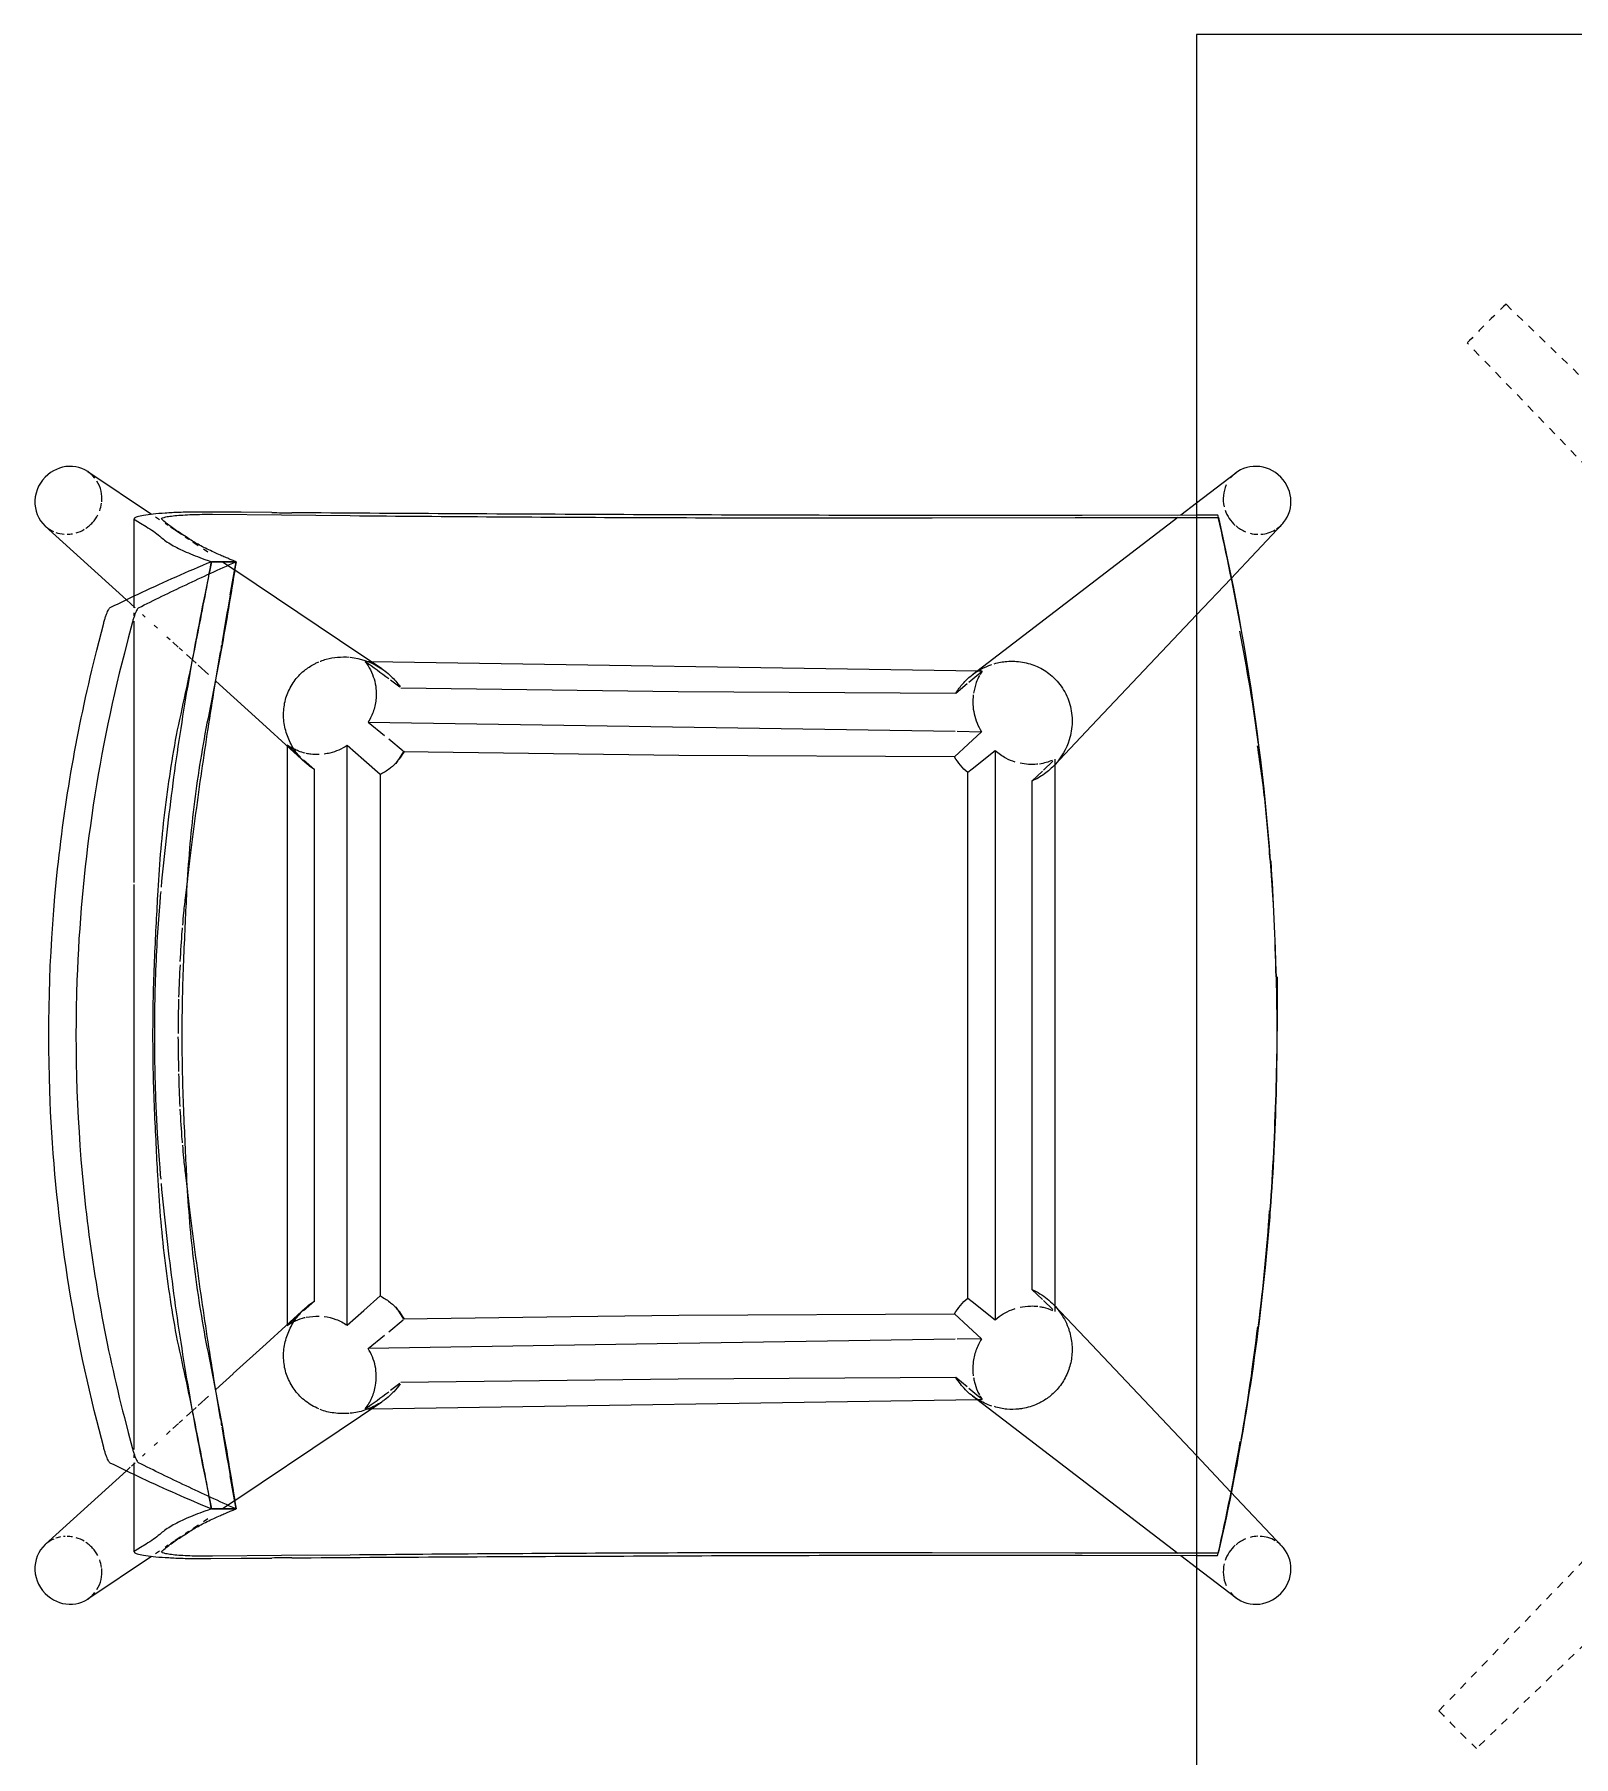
# Model space of a CAD drawing. Header units: inches. Extents: x 2468 to 4886, y -16 to 1381.
# Drawn here: x 3160.29 to 3185.07, y 79.38 to 107.12 of the extents above; entities that cross this region are included whole.
import ezdxf

# ---------------------------------------------------------------- set-up
doc = ezdxf.new("R2010")
doc.units = ezdxf.units.IN
doc.header["$MEASUREMENT"] = 0
doc.linetypes.add('Dash', pattern=[0.25, 0.125, -0.125])
doc.layers.add('I-FURN', color=30, linetype='Continuous', lineweight=9)
doc.layers.add('I-FURN-HDLN', color=30, linetype='Dash', lineweight=9)

# ---------------------------------------------------------------- blocks, each defined once
blk = doc.blocks.new('Table-Coffee-Teknion-BBCTQ_Cosmos-R2013 - 28 3_8_ High-5745560-6TH FLOOR POWER _ SIGNAL')
at = {"layer": 'I-FURN'}
for p, q in [((15.75, 15.75), (-15.75, 15.75)), ((-15.75, 15.75), (-15.75, -15.75)), ((15.75, -15.75), (15.75, 15.75)), ((-15.75, -15.75), (15.75, -15.75))]:
    blk.add_line(p, q, dxfattribs=at)
at = {"layer": 'I-FURN-HDLN'}
for p, q in [((-10.764, 11.403), (-0.137, 1.134)), ((0.137, 1.134), (10.765, 11.402)), ((-1.134, 0.136), (-11.388, 10.78)), ((11.388, 10.78), (1.134, 0.136)), ((-11.845, -11.254), (-1.132, -0.135)), ((1.14, -0.143), (11.826, -11.274)), ((-0.137, -1.134), (-11.239, -11.86)), ((11.237, -11.861), (0.139, -1.136))]:
    blk.add_line(p, q, dxfattribs=at)
for centre, radius, start, end in [((0, 0), 15.681, 133.3474, 136.5718), ((0, 0), 15.681, 43.4282, 46.6466), ((-1.289, 0), 0.206, 319.2979, 41.4043), ((1.289, 0), 0.206, 138.6476, 223.8329), ((1.289, 0.135), 0.206, 192.9728, 220.6901), ((0, -1.289), 0.206, 47.5735, 131.4196), ((0, 0), 16.339, 223.5345, 226.5404), ((0, 0), 16.339, 313.4535, 316.3691)]:
    blk.add_arc(centre, radius, start, end, dxfattribs=at)
blk.add_ellipse((0, 1.285), major_axis=(0.205, 0), ratio=0.990705, start_param=3.984084, end_param=5.440708, dxfattribs=at)
blk = doc.blocks.new('HighTower_FourCast2_WOOD - HighTower_FourCast2_WOOD-6228616-6TH FLOOR POWER _ SIGNAL')
at = {"layer": 'I-FURN'}
for p, q in [((-7.014, 8.162), (-8.202, 9.469)), ((8.202, 9.469), (7.014, 8.162)), ((-9.079, 8.782), (-8.392, 7.758)), ((-6.641, 8.527), (-6.206, 8.638)), ((6.206, 8.638), (6.641, 8.527)), ((8.392, 7.758), (9.079, 8.782)), ((-6.958, 8.101), (-7.014, 8.162)), ((-6.887, 8.023), (-6.94, 8.08)), ((7.014, 8.162), (6.887, 8.023)), ((-8.321, 8.037), (-7.074, 8.037)), ((-7.074, 8.037), (-6.885, 8.037)), ((-6.806, 8.037), (-6.757, 8.037)), ((-6.738, 7.859), (-6.779, 7.903)), ((6.779, 7.903), (6.738, 7.859)), ((6.757, 8.037), (6.806, 8.037)), ((6.885, 8.037), (7.074, 8.037)), ((7.074, 8.037), (8.321, 8.037)), ((-8.347, 7.691), (-8.306, 7.63)), ((-8.245, 7.538), (-8.21, 7.487)), ((-6.557, 7.659), (-6.608, 7.716)), ((-6.371, 7.455), (-6.428, 7.518)), ((-2.25, 7.616), (-2.318, 7.61)), ((2.317, 7.61), (2.25, 7.616)), ((6.42, 7.509), (6.374, 7.459)), ((6.608, 7.716), (6.557, 7.659)), ((8.21, 7.487), (8.245, 7.538)), ((8.306, 7.63), (8.347, 7.691)), ((-8.187, 7.452), (-8.142, 7.386)), ((-8.135, 7.375), (-8.076, 7.287)), ((-8.027, 7.214), (-7.989, 7.157)), ((-6.251, 7.323), (-6.336, 7.416)), ((-6.193, 7.259), (-6.244, 7.315)), ((6.242, 7.313), (6.193, 7.259)), ((6.332, 7.412), (6.254, 7.327)), ((7.989, 7.157), (8.027, 7.214)), ((8.069, 7.277), (8.136, 7.376)), ((8.142, 7.385), (8.187, 7.452)), ((-7.945, 7.092), (-7.886, 7.003)), ((-5.994, 7.04), (-6.133, 7.193)), ((-5.812, 6.84), (-5.964, 7.008)), ((-2.812, 7.139), (-2.531, 7.173)), ((-2.522, 7.174), (-2.252, 7.206)), ((2.252, 7.206), (2.521, 7.174)), ((2.531, 7.173), (2.812, 7.139)), ((5.964, 7.008), (5.812, 6.84)), ((6.133, 7.193), (5.994, 7.04)), ((7.886, 7.004), (7.945, 7.092)), ((-7.83, 6.92), (-7.782, 6.849)), ((-7.441, 6.83), (-7.629, 6.792)), ((-7.629, 6.394), (-7.629, 6.792)), ((-7.629, 6.792), (-7.629, 6.397)), ((-6.178, 6.647), (-6.014, 6.674)), ((-6.014, 6.674), (-5.527, 6.753)), ((-5.452, 6.444), (-5.706, 6.724)), ((5.706, 6.724), (4.968, 5.912)), ((5.526, 6.753), (6.018, 6.673)), ((6.018, 6.673), (6.177, 6.647)), ((7.629, 6.792), (7.441, 6.83)), ((7.629, 6.792), (7.629, 6.394)), ((7.629, 6.397), (7.629, 6.792)), ((7.782, 6.849), (7.83, 6.92)), ((-7.629, 6.621), (-7.494, 6.419)), ((-7.629, 6.394), (-7.363, 6.442)), ((-7.493, 6.418), (-6.365, 4.736)), ((-7.363, 6.442), (-7.096, 6.49)), ((-4.968, 5.912), (-5.449, 6.441)), ((6.361, 4.73), (7.493, 6.418)), ((7.095, 6.49), (7.362, 6.442)), ((7.362, 6.442), (7.629, 6.394)), ((7.494, 6.419), (7.629, 6.621)), ((-4.39, 5.276), (-4.968, 5.912)), ((4.968, 5.912), (4.39, 5.276)), ((-4.481, 5.359), (-4.672, 5.572)), ((4.666, 5.572), (-4.666, 5.572)), ((4.672, 5.572), (4.481, 5.359)), ((-4.28, 5.134), (-4.439, 5.312)), ((4.439, 5.312), (4.28, 5.134)), ((-4.28, 5.134), (4.28, 5.134)), ((-6.365, 4.736), (-5.904, 4.049)), ((5.904, 4.049), (6.361, 4.73)), ((-4.67, 4.606), (4.67, 4.606)), ((-6.018, 4.279), (-6.017, 4.223)), ((-6.017, 4.223), (-5.866, -5.546)), ((-4.966, -0.716), (-5.044, 4.271)), ((-5.044, 4.271), (-4.83, 4.007)), ((5.044, 4.271), (4.83, 4.007)), ((5.044, 4.271), (4.897, -5.184)), ((5.866, -5.546), (6.017, 4.223)), ((6.017, 4.223), (6.018, 4.279)), ((-5.609, 3.759), (-5.72, 3.909)), ((-4.774, 3.938), (-4.585, 3.705)), ((4.199, 4.076), (-4.199, 4.076)), ((4.774, 3.938), (4.585, 3.705)), ((5.609, 3.759), (5.72, 3.908)), ((-5.537, -0.725), (-5.595, 3.74)), ((-4.57, 3.686), (-4.569, 3.695)), ((-4.569, 3.695), (-4.568, 3.704)), ((-4.568, 3.704), (-4.529, 1.004)), ((4.569, 3.695), (4.568, 3.704)), ((4.57, 3.686), (4.569, 3.695)), ((-5.511, -5.196), (-5.537, -0.725)), ((-4.897, -5.184), (-4.966, -0.729)), ((-5.665, -5.379), (-5.511, -5.196)), ((-4.891, -5.608), (-4.897, -5.215)), ((4.897, -5.215), (4.891, -5.608)), ((5.511, -5.196), (5.665, -5.379)), ((-5.807, -5.462), (-6.317, -6.127)), ((-5.866, -5.546), (-5.865, -5.618)), ((-5.823, -5.567), (-5.688, -5.406)), ((-4.288, -5.456), (-4.581, -5.83)), ((-4.234, -5.387), (-4.288, -5.456)), ((-4.227, -5.387), (4.227, -5.387)), ((4.288, -5.456), (4.234, -5.387)), ((4.581, -5.83), (4.288, -5.456)), ((5.688, -5.406), (5.823, -5.567)), ((6.317, -6.127), (5.807, -5.462)), ((5.865, -5.618), (5.866, -5.546)), ((-5.865, -5.618), (-5.826, -5.571)), ((5.826, -5.571), (5.865, -5.618)), ((4.581, -5.83), (-4.581, -5.83)), ((-6.317, -6.127), (-8.343, -8.771)), ((8.343, -8.771), (6.317, -6.127)), ((-4.416, -6.76), (-4.272, -6.608)), ((-4.256, -6.591), (-4.096, -6.421)), ((4.096, -6.421), (-4.096, -6.421)), ((4.096, -6.421), (4.256, -6.591)), ((4.272, -6.608), (4.416, -6.76)), ((-4.983, -7.38), (-4.346, -6.778)), ((-4.449, -6.796), (-4.363, -6.796)), ((-4.36, -6.796), (4.36, -6.796)), ((4.346, -6.778), (4.983, -7.38)), ((4.363, -6.796), (4.449, -6.796)), ((-6.771, -9.069), (-4.983, -7.38)), ((4.983, -7.38), (6.771, -9.069)), ((-8.379, -8.818), (-8.571, -9.069)), ((8.571, -9.069), (8.379, -8.818)), ((-8.571, -9.069), (-9.058, -9.705)), ((-8.379, -9.069), (-8.38, -9.412)), ((-8.344, -9.421), (-8.343, -9.069)), ((-7.355, -9.621), (-6.771, -9.069)), ((6.771, -9.069), (7.356, -9.623)), ((8.343, -9.069), (8.344, -9.423)), ((8.38, -9.414), (8.38, -9.069)), ((9.058, -9.705), (8.571, -9.069)), ((-8.232, -10.45), (-7.355, -9.621)), ((7.356, -9.623), (8.232, -10.45))]:
    blk.add_line(p, q, dxfattribs=at)
at = {"layer": 'I-FURN', "flags": 128}
for points in [[(-6.157, 8.195), (-6.399, 8.132), (-6.641, 8.069)], [(6.641, 8.069), (6.399, 8.132), (6.157, 8.195)], [(-8.197, 7.846), (-8.25, 7.935), (-8.304, 8.023)], [(-6.67, 8.037), (-4.963, 8.037), (-1.596, 8.037)], [(-1.596, 8.037), (1.773, 8.037), (2.432, 8.037)], [(2.462, 8.037), (5.139, 8.037), (6.67, 8.037)], [(8.304, 8.023), (8.25, 7.935), (8.197, 7.846)], [(-8.021, 7.604), (-8.03, 7.615), (-8.04, 7.626)], [(8.04, 7.626), (8.03, 7.615), (8.021, 7.604)], [(-8.068, 7.263), (-8.028, 7.201), (-7.988, 7.139)], [(7.988, 7.139), (8.028, 7.201), (8.068, 7.263)], [(-8.429, 6.804), (-8.424, 6.312), (-8.42, 5.82)], [(-8.372, 4.556), (-8.382, 5.666), (-8.392, 6.776)], [(-7.782, 6.753), (-7.758, 6.7), (-7.734, 6.647)], [(-7.629, 6.792), (-7.648, 6.846), (-7.667, 6.9)], [(-7.097, 6.9), (-7.363, 6.846), (-7.431, 6.832)], [(7.431, 6.832), (7.363, 6.846), (7.096, 6.9)], [(7.667, 6.9), (7.648, 6.846), (7.629, 6.792)], [(7.734, 6.647), (7.758, 6.7), (7.782, 6.753)], [(8.393, 6.776), (8.382, 5.666), (8.372, 4.556)], [(8.42, 5.82), (8.425, 6.312), (8.429, 6.804)], [(-7.667, 6.49), (-7.648, 6.442), (-7.629, 6.394)], [(7.629, 6.394), (7.648, 6.442), (7.667, 6.49)], [(-4.67, 4.606), (-4.434, 4.341), (-4.199, 4.076)], [(4.199, 4.076), (4.434, 4.341), (4.67, 4.606)], [(4.485, -5.176), (4.51, -0.733), (4.568, 3.704)], [(5.595, 3.74), (5.537, -0.725), (5.511, -5.196)], [(-4.529, 1.003), (-4.51, -0.733), (-4.485, -5.176)], [(-8.343, -9.069), (-8.34, -7.118), (-8.336, -4.815)], [(8.336, -4.815), (8.34, -7.119), (8.343, -9.069)], [(-8.373, -5.043), (-8.376, -7.228), (-8.379, -9.069)], [(-4.485, -5.176), (-4.688, -5.392), (-4.891, -5.608)], [(4.891, -5.608), (4.688, -5.392), (4.485, -5.176)], [(8.38, -9.069), (8.376, -7.229), (8.373, -5.043)], [(-8.38, -9.412), (-8.362, -9.416), (-8.344, -9.421)], [(8.344, -9.423), (8.362, -9.418), (8.38, -9.414)]]:
    blk.add_lwpolyline(points, dxfattribs=at)
at = {"layer": 'I-FURN'}
for centre, major_axis, ratio, start_param, end_param in [((-8.618, 9.096), (0.439, 0.344), 0.947149, 0.069681, 1.787116), ((-8.618, 9.096), (0.439, 0.344), 0.947149, 6.046547, 6.307172), ((8.618, 9.096), (-0.439, 0.344), 0.947149, 6.248744, 6.515204), ((8.618, 9.096), (-0.439, 0.344), 0.947149, 4.496069, 6.213504), ((-8.618, 9.096), (0.439, 0.344), 0.947149, 1.787116, 3.357913), ((-8.618, 9.096), (0.439, 0.344), 0.947149, 5.825887, 5.975551), ((-8.618, 9.096), (0.439, 0.344), 0.947149, 5.68877, 5.735191), ((8.618, 9.096), (-0.439, 0.344), 0.947149, 0.303196, 0.569078), ((8.618, 9.096), (-0.439, 0.344), 0.947149, 2.925272, 4.496069), ((-8.618, 9.096), (0.439, 0.344), 0.947149, 5.097771, 5.357497), ((-8.618, 9.096), (0.439, 0.344), 0.947149, 5.466999, 5.633159), ((8.618, 9.096), (-0.439, 0.344), 0.947149, 0.650026, 0.816187), ((8.618, 9.096), (-0.439, 0.344), 0.947149, 0.925688, 1.185415), ((-8.618, 9.096), (0.439, 0.344), 0.947149, 3.469511, 4.122795), ((-8.618, 9.096), (0.439, 0.344), 0.947149, 4.520501, 4.783198), ((-8.618, 9.096), (0.439, 0.344), 0.947149, 4.783793, 4.928709), ((-8.618, 9.096), (0.439, 0.344), 0.947149, 4.928709, 5.046715), ((8.618, 9.096), (-0.439, 0.344), 0.947149, 1.23647, 1.354476), ((8.618, 9.096), (-0.439, 0.344), 0.947149, 1.354476, 1.499392), ((8.618, 9.096), (-0.439, 0.344), 0.947149, 1.499987, 1.762684), ((8.618, 9.096), (-0.439, 0.344), 0.947149, 2.160387, 2.813707), ((-8.618, 9.096), (0.439, 0.344), 0.947149, 4.155803, 4.389319), ((8.618, 9.096), (-0.439, 0.344), 0.947149, 1.893867, 2.127389), ((1.145, -70.835), (0, 78.07), 0.766044, 0.125031, 0.13824), ((1.145, -70.835), (0, 78.07), 0.766044, 0.122762, 0.124699), ((-1.145, -70.801), (0, 78.036), 0.766044, 6.158451, 6.160402), ((-1.145, -70.801), (0, 78.036), 0.766044, 6.14492, 6.158125), ((-9.573, 4.666), (0, 12), 0.096525, 4.781809, 4.808675), ((9.573, 4.666), (0, 12), 0.096525, 1.474511, 1.501376), ((29.084, 512.252), (0, 531.367), 0.224951, 2.84353, 2.845954), ((-29.084, 512.252), (0, 531.367), 0.224951, 3.437231, 3.439655), ((-5.022, 4.505), (0.777, 0.608), 0.947149, 4.561036, 4.781248), ((5.022, 4.505), (-0.777, 0.608), 0.947149, 1.501937, 1.612044), ((5.022, 4.505), (-0.777, 0.608), 0.947149, 1.612044, 1.72215), ((-8.618, -10.047), (-0.415, 0.374), 0.955387, 6.139782, 7.710578), ((-8.618, -10.047), (-0.415, 0.374), 0.955387, 5.231491, 5.883578), ((-8.618, -10.047), (-0.415, 0.374), 0.955387, 4.596085, 5.130803), ((-8.618, -10.047), (-0.415, 0.374), 0.955387, 4.243644, 4.568986), ((8.618, -10.047), (0.415, 0.374), 0.955387, 1.7142, 2.039541), ((8.618, -10.047), (0.415, 0.374), 0.955387, 1.152383, 1.6871), ((8.618, -10.047), (0.415, 0.374), 0.955387, 0.385244, 1.051695), ((8.618, -10.047), (0.415, 0.374), 0.955387, 4.855792, 6.426589), ((-8.618, -10.047), (-0.415, 0.374), 0.955387, 3.873461, 4.102132), ((8.618, -10.047), (0.415, 0.374), 0.955387, 2.181053, 2.409724), ((-8.618, -10.047), (-0.415, 0.374), 0.955387, 3.33339, 3.808925), ((8.618, -10.047), (0.415, 0.374), 0.955387, 2.499598, 2.948158), ((-8.618, -10.047), (-0.415, 0.374), 0.955387, 1.427393, 2.998189), ((-8.618, -10.047), (-0.415, 0.374), 0.955387, 2.998189, 3.06524), ((-8.618, -10.047), (-0.415, 0.374), 0.955387, 3.07119, 3.263254), ((8.618, -10.047), (0.415, 0.374), 0.955387, 2.997254, 3.210886), ((8.618, -10.047), (0.415, 0.374), 0.955387, 3.217946, 3.284996), ((8.618, -10.047), (0.415, 0.374), 0.955387, 3.284996, 4.855792)]:
    blk.add_ellipse(centre, major_axis=major_axis, ratio=ratio, start_param=start_param, end_param=end_param, dxfattribs=at)
for points, knots in [([(-6.206, 8.638), (-5.337, 8.859), (-3.579, 9.206), (-0.599, 9.47), (2.093, 9.375), (4.46, 9.037), (5.626, 8.785), (6.206, 8.638)], [-1, -1, -1, -1, -0.785714, -0.571429, -0.285714, -0.142857, 0, 0, 0, 0]), ([(6.157, 8.195), (5.295, 8.417), (3.551, 8.767), (0.595, 9.033), (-2.077, 8.937), (-4.425, 8.597), (-5.582, 8.343), (-6.157, 8.195)], [-1, -1, -1, -1, -0.785714, -0.571429, -0.285714, -0.142857, 0, 0, 0, 0]), ([(2.135, 7.626), (1.962, 7.641), (1.591, 7.667), (0.773, 7.707), (-0.225, 7.719), (-1.085, 7.692), (-1.484, 7.671), (-1.582, 7.666)], [0, 0, 0, 0, 0.1428571, 0.2857143, 0.5714286, 0.7857143, 0.8571429, 0.8571429, 0.8571429, 0.8571429]), ([(-1.197, 7.708), (-1.006, 7.716), (-0.611, 7.729), (0.203, 7.739), (1.018, 7.719), (1.759, 7.682), (2.094, 7.665), (2.25, 7.657)], [0.25, 0.25, 0.25, 0.25, 0.375, 0.5, 0.75, 0.875, 1, 1, 1, 1]), ([(-7.432, 6.829), (-7.047, 6.899), (-6.212, 7.06), (-5.373, 7.238), (-4.92, 7.339)], [0.0731787, 0.0731787, 0.0731787, 0.0731787, 0.5, 1, 1, 1, 1]), ([(1.772, 7.255), (1.841, 7.249), (2.006, 7.234), (2.162, 7.217), (2.25, 7.207)], [0.1518992, 0.1518992, 0.1518992, 0.1518992, 0.5, 1, 1, 1, 1]), ([(4.92, 7.339), (5.373, 7.238), (6.212, 7.06), (7.047, 6.899), (7.432, 6.829)], [0, 0, 0, 0, 0.5, 0.9268213, 0.9268213, 0.9268213, 0.9268213]), ([(-4.61, 5.465), (-4.606, 5.456), (-4.58, 5.4), (-4.558, 5.338), (-4.546, 5.285), (-4.545, 5.281)], [-0.8808434, -0.8808434, -0.8808434, -0.8808434, -0.85, -0.7, -0.689707, -0.689707, -0.689707, -0.689707]), ([(4.545, 5.282), (4.553, 5.318), (4.571, 5.381), (4.6, 5.44), (4.614, 5.464)], [-0.3103054, -0.3103054, -0.3103054, -0.3103054, -0.2, -0.1191569, -0.1191569, -0.1191569, -0.1191569]), ([(5.892, 5.278), (5.93, 5.227), (5.975, 5.156), (6.009, 5.081), (6.017, 5.062)], [-1, -1, -1, -1, -0.8928571, -0.8571429, -0.8571429, -0.8571429, -0.8571429]), ([(4.523, 5.056), (4.522, 5.101), (4.526, 5.171), (4.534, 5.241), (4.539, 5.266)], [-0.5318915, -0.5318915, -0.5318915, -0.5318915, -0.4, -0.3268087, -0.3268087, -0.3268087, -0.3268087]), ([(6.025, 5.042), (6.027, 5.039), (6.039, 5.007), (6.069, 4.915), (6.096, 4.761), (6.097, 4.635), (6.091, 4.573)], [-0.8445226, -0.8445226, -0.8445226, -0.8445226, -0.8392857, -0.7857143, -0.6785714, -0.5714286, -0.5714286, -0.5714286, -0.5714286]), ([(-4.53, 4.977), (-4.538, 4.913), (-4.571, 4.782), (-4.631, 4.664), (-4.67, 4.606)], [-0.3899544, -0.3899544, -0.3899544, -0.3899544, -0.2, 0, 0, 0, 0]), ([(4.67, 4.606), (4.641, 4.65), (4.591, 4.74), (4.549, 4.866), (4.534, 4.946), (4.53, 4.977)], [-1, -1, -1, -1, -0.85, -0.7, -0.6100784, -0.6100784, -0.6100784, -0.6100784]), ([(6.089, 4.556), (6.072, 4.395), (5.992, 4.159), (5.798, 3.901), (5.677, 3.799), (5.616, 3.755)], [-0.5617294, -0.5617294, -0.5617294, -0.5617294, -0.2857143, -0.1428571, -0.0143521, -0.0143521, -0.0143521, -0.0143521]), ([(-6.019, 4.315), (-5.962, 4.272), (-5.842, 4.202), (-5.657, 4.146), (-5.483, 4.133), (-5.329, 4.15), (-5.18, 4.195), (-5.088, 4.243), (-5.044, 4.271)], [0, 0, 0, 0, 0.2, 0.4, 0.55, 0.7, 0.85, 1, 1, 1, 1]), ([(6.019, 4.315), (5.976, 4.283), (5.887, 4.227), (5.741, 4.169), (5.588, 4.138), (5.414, 4.135), (5.227, 4.174), (5.103, 4.233), (5.044, 4.271)], [-1, -1, -1, -1, -0.85, -0.7, -0.55, -0.4, -0.2, 0, 0, 0, 0]), ([(-5.787, 3.902), (-5.815, 3.932), (-5.856, 3.98), (-5.892, 4.031), (-5.904, 4.049)], [-0.8571429, -0.8571429, -0.8571429, -0.8571429, -0.7857143, -0.7493545, -0.7493545, -0.7493545, -0.7493545]), ([(-5.616, 3.755), (-5.661, 3.786), (-5.719, 3.834), (-5.772, 3.887), (-5.787, 3.902)], [-0.9856761, -0.9856761, -0.9856761, -0.9856761, -0.8928571, -0.8571429, -0.8571429, -0.8571429, -0.8571429]), ([(5.511, -5.196), (5.565, -5.23), (5.667, -5.304), (5.84, -5.485), (5.932, -5.653), (5.972, -5.773)], [-1, -1, -1, -1, -0.8928571, -0.7857143, -0.5714286, -0.5714286, -0.5714286, -0.5714286]), ([(-5.511, -5.48), (-5.536, -5.484), (-5.61, -5.499), (-5.707, -5.529), (-5.774, -5.566), (-5.795, -5.578)], [0.6262409, 0.6262409, 0.6262409, 0.6262409, 0.7, 0.85, 0.9219968, 0.9219968, 0.9219968, 0.9219968]), ([(5.796, -5.576), (5.759, -5.556), (5.668, -5.514), (5.57, -5.491), (5.511, -5.48)], [0.0780032, 0.0780032, 0.0780032, 0.0780032, 0.2, 0.3737591, 0.3737591, 0.3737591, 0.3737591]), ([(-6.012, -6.269), (-6.016, -6.248), (-6.027, -6.165), (-6.03, -6.01), (-6.002, -5.882), (-5.982, -5.816)], [-0.7142857, -0.7142857, -0.7142857, -0.7142857, -0.6785714, -0.5714286, -0.4528012, -0.4528012, -0.4528012, -0.4528012]), ([(5.985, -5.814), (6.005, -5.88), (6.032, -6.032), (6.023, -6.27), (5.949, -6.513), (5.861, -6.654), (5.807, -6.721)], [-0.5469395, -0.5469395, -0.5469395, -0.5469395, -0.4285714, -0.2857143, -0.1428571, 0, 0, 0, 0]), ([(-4.581, -5.83), (-4.512, -5.91), (-4.447, -6.017), (-4.407, -6.134), (-4.401, -6.153)], [-1, -1, -1, -1, -0.7, -0.6407238, -0.6407238, -0.6407238, -0.6407238]), ([(4.401, -6.153), (4.417, -6.101), (4.465, -5.986), (4.535, -5.883), (4.581, -5.83)], [-0.3592762, -0.3592762, -0.3592762, -0.3592762, -0.2, 0, 0, 0, 0]), ([(-4.381, -6.229), (-4.369, -6.284), (-4.359, -6.38), (-4.36, -6.477), (-4.364, -6.517)], [-0.5642228, -0.5642228, -0.5642228, -0.5642228, -0.4, -0.2839714, -0.2839714, -0.2839714, -0.2839714]), ([(4.367, -6.516), (4.367, -6.511), (4.356, -6.415), (4.365, -6.32), (4.382, -6.23)], [-0.7160286, -0.7160286, -0.7160286, -0.7160286, -0.7, -0.4357772, -0.4357772, -0.4357772, -0.4357772]), ([(-5.807, -6.721), (-5.847, -6.671), (-5.894, -6.602), (-5.931, -6.527), (-5.939, -6.508)], [-1, -1, -1, -1, -0.8928571, -0.8571429, -0.8571429, -0.8571429, -0.8571429]), ([(-4.096, -6.421), (-4.135, -6.511), (-4.234, -6.675), (-4.445, -6.877), (-4.633, -6.978), (-4.743, -7.016), (-4.761, -7.022)], [-1, -1, -1, -1, -0.8611111, -0.7222222, -0.5833333, -0.5555556, -0.5555556, -0.5555556, -0.5555556]), ([(-4.371, -6.542), (-4.374, -6.562), (-4.386, -6.633), (-4.411, -6.701), (-4.431, -6.75)], [-0.2583266, -0.2583266, -0.2583266, -0.2583266, -0.2, -0.0477457, -0.0477457, -0.0477457, -0.0477457]), ([(4.761, -7.022), (4.614, -6.976), (4.409, -6.858), (4.203, -6.626), (4.127, -6.493), (4.096, -6.421)], [-0.4444444, -0.4444444, -0.4444444, -0.4444444, -0.2222222, -0.1111111, 0, 0, 0, 0]), ([(4.429, -6.75), (4.415, -6.718), (4.392, -6.649), (4.376, -6.579), (4.37, -6.542)], [-0.9522543, -0.9522543, -0.9522543, -0.9522543, -0.85, -0.7416734, -0.7416734, -0.7416734, -0.7416734]), ([(5.807, -6.721), (5.744, -6.797), (5.638, -6.892), (5.467, -6.986), (5.286, -7.051), (5.044, -7.082), (4.853, -7.05), (4.761, -7.022)], [-1, -1, -1, -1, -0.8611111, -0.7916667, -0.7222222, -0.5833333, -0.4444444, -0.4444444, -0.4444444, -0.4444444]), ([(-2.807, -10.259), (-3.118, -10.235), (-4.982, -10.071), (-6.83, -9.767), (-8.344, -9.421)], [0.6666667, 0.6666667, 0.6666667, 0.6666667, 0.7222222, 1, 1, 1, 1]), ([(8.344, -9.423), (5.921, -9.977), (2.189, -10.447), (-1.562, -10.352), (-2.807, -10.259)], [0, 0, 0, 0, 0.4444444, 0.6666667, 0.6666667, 0.6666667, 0.6666667]), ([(2.819, -10.258), (3.131, -10.235), (3.75, -10.185), (4.362, -10.101), (4.664, -10.053)], [0.6666667, 0.6666667, 0.6666667, 0.6666667, 0.7222222, 0.7765604, 0.7765604, 0.7765604, 0.7765604])]:
    blk.add_open_spline(points, degree=3, knots=knots, dxfattribs=at)
for points in [[(-6.885, 8.427), (-6.968, 8.261), (-7.134, 7.918), (-7.382, 7.371), (-7.547, 6.989), (-7.629, 6.793)], [(-6.885, 8.427), (-6.883, 8.431), (-6.874, 8.44), (-6.847, 8.456), (-6.807, 8.474), (-6.758, 8.493), (-6.702, 8.511), (-6.661, 8.522), (-6.641, 8.527)], [(6.641, 8.527), (6.661, 8.522), (6.702, 8.511), (6.758, 8.493), (6.807, 8.474), (6.847, 8.456), (6.874, 8.44), (6.883, 8.431), (6.885, 8.427)], [(7.629, 6.793), (7.547, 6.989), (7.382, 7.371), (7.134, 7.918), (6.968, 8.261), (6.885, 8.427)], [(-6.641, 8.069), (-6.661, 8.063), (-6.702, 8.052), (-6.758, 8.034), (-6.807, 8.015), (-6.847, 7.997), (-6.874, 7.981), (-6.883, 7.972), (-6.885, 7.968)], [(6.885, 7.968), (6.883, 7.972), (6.874, 7.981), (6.847, 7.997), (6.807, 8.015), (6.758, 8.034), (6.702, 8.052), (6.661, 8.063), (6.641, 8.069)], [(-8.304, 8.023), (-8.312, 8.036), (-8.329, 8.044), (-8.353, 7.996), (-8.376, 7.893), (-8.396, 7.738), (-8.412, 7.541), (-8.423, 7.312), (-8.43, 7.06), (-8.43, 6.89), (-8.429, 6.804)], [(-8.04, 7.626), (-8.066, 7.657), (-8.119, 7.724), (-8.171, 7.803), (-8.197, 7.846)], [(-7.629, 6.397), (-7.506, 6.671), (-7.258, 7.209), (-7.01, 7.72), (-6.885, 7.968)], [(6.885, 7.968), (7.01, 7.72), (7.258, 7.209), (7.506, 6.671), (7.629, 6.397)], [(8.197, 7.846), (8.171, 7.803), (8.119, 7.724), (8.066, 7.657), (8.04, 7.626)], [(8.429, 6.804), (8.43, 6.89), (8.43, 7.06), (8.424, 7.312), (8.412, 7.541), (8.396, 7.738), (8.376, 7.893), (8.353, 7.996), (8.329, 8.044), (8.312, 8.036), (8.304, 8.023)], [(-8.392, 6.776), (-8.393, 6.832), (-8.393, 6.942), (-8.389, 7.106), (-8.382, 7.256), (-8.372, 7.386), (-8.359, 7.49), (-8.344, 7.562), (-8.328, 7.599), (-8.318, 7.599), (-8.312, 7.593)], [(-8.312, 7.593), (-8.271, 7.546), (-8.19, 7.444), (-8.108, 7.326), (-8.068, 7.263)], [(-7.667, 6.9), (-7.706, 7.01), (-7.784, 7.208), (-7.902, 7.443), (-7.981, 7.557), (-8.021, 7.604)], [(-2.385, 7.604), (-2.912, 7.555), (-3.963, 7.438), (-5.535, 7.201), (-6.577, 7.006), (-7.097, 6.9)], [(-4.92, 7.339), (-4.476, 7.422), (-3.588, 7.558), (-2.696, 7.634), (-2.25, 7.657)], [(-2.25, 7.657), (-2.094, 7.665), (-1.926, 7.674), (-1.75, 7.682)], [(-2.136, 7.626), (-2.155, 7.624), (-2.193, 7.621), (-2.231, 7.618), (-2.25, 7.616)], [(-1.582, 7.666), (-1.777, 7.654), (-1.962, 7.641), (-2.136, 7.626)], [(-1.75, 7.682), (-1.574, 7.691), (-1.389, 7.7), (-1.197, 7.708)], [(2.25, 7.616), (2.231, 7.618), (2.193, 7.621), (2.155, 7.624), (2.135, 7.626)], [(2.25, 7.657), (2.696, 7.634), (3.588, 7.558), (4.476, 7.422), (4.92, 7.339)], [(7.096, 6.9), (6.576, 7.006), (5.534, 7.201), (3.963, 7.438), (2.912, 7.555), (2.385, 7.604)], [(8.021, 7.604), (7.981, 7.557), (7.902, 7.443), (7.784, 7.208), (7.706, 7.01), (7.667, 6.9)], [(8.068, 7.263), (8.108, 7.326), (8.19, 7.444), (8.272, 7.546), (8.312, 7.593)], [(8.312, 7.593), (8.318, 7.599), (8.329, 7.599), (8.344, 7.562), (8.359, 7.49), (8.372, 7.386), (8.382, 7.256), (8.389, 7.106), (8.393, 6.942), (8.393, 6.832), (8.393, 6.776)], [(2.25, 7.196), (2.094, 7.204), (1.759, 7.219), (1.203, 7.245), (0.611, 7.264), (0, 7.271), (-0.611, 7.264), (-1.204, 7.245), (-1.759, 7.219), (-2.094, 7.204), (-2.25, 7.196)], [(-2.25, 7.207), (-2.162, 7.217), (-2.07, 7.227), (-1.975, 7.237)], [(-1.975, 7.237), (-1.909, 7.243), (-1.84, 7.249), (-1.771, 7.255)], [(-1.732, 7.259), (-1.715, 7.26), (-1.698, 7.261), (-1.681, 7.263)], [(-1.681, 7.263), (-1.523, 7.275), (-1.359, 7.286), (-1.19, 7.294)], [(-1.148, 7.296), (-0.975, 7.305), (-0.798, 7.311), (-0.618, 7.316)], [(-0.582, 7.317), (-0.399, 7.321), (-0.211, 7.325), (-0.025, 7.326)], [(0.028, 7.323), (0.214, 7.323), (0.403, 7.322), (0.582, 7.317)], [(0.617, 7.316), (0.797, 7.311), (0.969, 7.303), (1.138, 7.293)], [(1.189, 7.294), (1.358, 7.286), (1.523, 7.275), (1.68, 7.263)], [(1.68, 7.263), (1.698, 7.261), (1.715, 7.26), (1.732, 7.259)], [(-7.988, 7.139), (-7.953, 7.085), (-7.884, 6.967), (-7.816, 6.828), (-7.782, 6.753)], [(-5.527, 6.753), (-5.077, 6.826), (-4.174, 6.964), (-3.267, 7.084), (-2.812, 7.139)], [(-2.25, 7.196), (-2.699, 7.175), (-3.597, 7.101), (-4.494, 6.965), (-4.942, 6.882)], [(4.942, 6.882), (4.494, 6.965), (3.597, 7.101), (2.699, 7.175), (2.25, 7.196)], [(2.812, 7.139), (3.267, 7.084), (4.173, 6.964), (5.076, 6.826), (5.526, 6.753)], [(7.782, 6.753), (7.816, 6.828), (7.884, 6.967), (7.953, 7.085), (7.988, 7.139)], [(-4.942, 6.882), (-5.391, 6.789), (-6.287, 6.615), (-7.182, 6.466), (-7.629, 6.397)], [(-7.629, 6.793), (-7.567, 6.804), (-7.504, 6.815), (-7.441, 6.827)], [(7.629, 6.397), (7.182, 6.466), (6.287, 6.615), (5.391, 6.789), (4.942, 6.882)], [(7.441, 6.827), (7.504, 6.815), (7.567, 6.804), (7.629, 6.793)], [(-7.734, 6.647), (-7.723, 6.623), (-7.701, 6.572), (-7.678, 6.518), (-7.667, 6.49)], [(7.667, 6.49), (7.678, 6.518), (7.701, 6.572), (7.723, 6.623), (7.734, 6.647)], [(-5.892, 5.278), (-5.842, 5.342), (-5.731, 5.452), (-5.523, 5.572), (-5.292, 5.633), (-5.053, 5.634), (-4.898, 5.597), (-4.824, 5.57)], [(-4.824, 5.57), (-4.75, 5.543), (-4.608, 5.472), (-4.422, 5.322), (-4.323, 5.2), (-4.28, 5.134)], [(-4.672, 5.572), (-4.651, 5.542), (-4.633, 5.51), (-4.617, 5.479)], [(4.28, 5.134), (4.323, 5.2), (4.422, 5.322), (4.608, 5.472), (4.821, 5.578), (5.053, 5.634), (5.292, 5.633), (5.523, 5.572), (5.731, 5.452), (5.842, 5.342), (5.892, 5.278)], [(4.617, 5.479), (4.633, 5.51), (4.651, 5.542), (4.672, 5.572)], [(-8.417, 5.499), (-8.406, 3.823), (-8.387, 0.469), (-8.376, -2.888), (-8.373, -4.567)], [(-6.017, 5.063), (-5.985, 5.139), (-5.943, 5.21), (-5.892, 5.278)], [(8.373, -4.567), (8.376, -2.888), (8.387, 0.469), (8.406, 3.823), (8.417, 5.499)], [(-6.084, 4.822), (-6.073, 4.897), (-6.057, 4.974), (-6.027, 5.043)], [(-4.541, 5.265), (-4.527, 5.197), (-4.523, 5.127), (-4.525, 5.057)], [(-6.091, 4.573), (-6.098, 4.656), (-6.093, 4.739), (-6.084, 4.822)], [(-8.336, -4.815), (-8.333, -3.251), (-8.337, -0.123), (-8.357, 2.999), (-8.372, 4.556)], [(-6.04, 4.328), (-6.065, 4.402), (-6.082, 4.479), (-6.089, 4.556)], [(8.372, 4.556), (8.357, 2.999), (8.337, -0.123), (8.334, -3.251), (8.336, -4.815)], [(-5.937, 4.101), (-5.98, 4.173), (-6.014, 4.249), (-6.04, 4.328)], [(-5.904, 4.049), (-5.916, 4.066), (-5.926, 4.083), (-5.937, 4.101)], [(-4.296, 3.921), (-4.311, 3.902), (-4.342, 3.864), (-4.376, 3.829), (-4.394, 3.813)], [(-4.199, 4.076), (-4.213, 4.049), (-4.242, 3.995), (-4.277, 3.945), (-4.296, 3.921)], [(4.296, 3.921), (4.277, 3.945), (4.242, 3.995), (4.213, 4.049), (4.199, 4.076)], [(4.343, 3.865), (4.326, 3.883), (4.311, 3.902), (4.296, 3.921)], [(-4.394, 3.813), (-4.423, 3.794), (-4.481, 3.758), (-4.539, 3.722), (-4.568, 3.704)], [(4.394, 3.813), (4.376, 3.829), (4.359, 3.847), (4.343, 3.865)], [(4.568, 3.704), (4.539, 3.722), (4.481, 3.758), (4.423, 3.794), (4.394, 3.813)], [(-8.373, -4.567), (-8.373, -4.646), (-8.372, -4.805), (-8.373, -4.964), (-8.373, -5.043)], [(8.373, -5.043), (8.373, -4.964), (8.372, -4.805), (8.373, -4.646), (8.373, -4.567)], [(-5.709, -5.35), (-5.649, -5.292), (-5.584, -5.241), (-5.511, -5.196)], [(-4.485, -5.176), (-4.437, -5.204), (-4.347, -5.267), (-4.27, -5.345), (-4.234, -5.387)], [(4.234, -5.387), (4.27, -5.345), (4.347, -5.267), (4.437, -5.204), (4.485, -5.176)], [(-5.972, -5.773), (-5.946, -5.693), (-5.872, -5.543), (-5.771, -5.405), (-5.709, -5.35)], [(-4.891, -5.608), (-4.951, -5.571), (-5.075, -5.512), (-5.278, -5.466), (-5.416, -5.467), (-5.484, -5.476)], [(5.484, -5.476), (5.382, -5.463), (5.173, -5.474), (4.981, -5.552), (4.891, -5.608)], [(-5.805, -5.581), (-5.825, -5.592), (-5.845, -5.605), (-5.865, -5.618)], [(5.865, -5.618), (5.845, -5.605), (5.825, -5.592), (5.805, -5.581)], [(-5.939, -6.508), (-5.956, -6.47), (-5.986, -6.391), (-6.005, -6.31), (-6.012, -6.269)], [(-4.987, -7.065), (-5.064, -7.071), (-5.219, -7.065), (-5.443, -7.002), (-5.646, -6.887), (-5.757, -6.781), (-5.807, -6.721)], [(-4.761, -7.022), (-4.834, -7.044), (-4.91, -7.059), (-4.987, -7.065)], [(-8.344, -9.42), (-7.748, -9.557), (-7.148, -9.674), (-6.544, -9.775)], [(6.544, -9.788), (7.147, -9.681), (7.748, -9.558), (8.344, -9.422)], [(-6.516, -9.791), (-5.909, -9.899), (-5.3, -9.986), (-4.689, -10.058)], [(4.688, -10.07), (5.3, -9.993), (5.906, -9.885), (6.51, -9.77)], [(-4.668, -10.071), (-4.054, -10.148), (-3.437, -10.205), (-2.82, -10.249)], [(-2.806, -10.258), (-2.186, -10.305), (-1.564, -10.331), (-0.941, -10.352)], [(-0.937, -10.353), (-0.312, -10.368), (0.314, -10.381), (0.94, -10.375)], [(0.94, -10.353), (1.563, -10.337), (2.188, -10.317), (2.809, -10.271)]]:
    blk.add_open_spline(points, degree=3, dxfattribs=at)

msp = doc.modelspace()

# ---------------------------------------------------------------- block references
at = {"layer": 'I-FURN'}
msp.add_blockref('Table-Coffee-Teknion-BBCTQ_Cosmos-R2013 - 28 3_8_ High-5745560-6TH FLOOR POWER _ SIGNAL', (3194.75, 91.368), dxfattribs=at)
at = {"layer": 'I-FURN', "rotation": 89.99999999999997}
msp.add_blockref('HighTower_FourCast2_WOOD - HighTower_FourCast2_WOOD-6228616-6TH FLOOR POWER _ SIGNAL', (3169.93, 90.995), dxfattribs=at)

doc.saveas('drawing.dxf')
